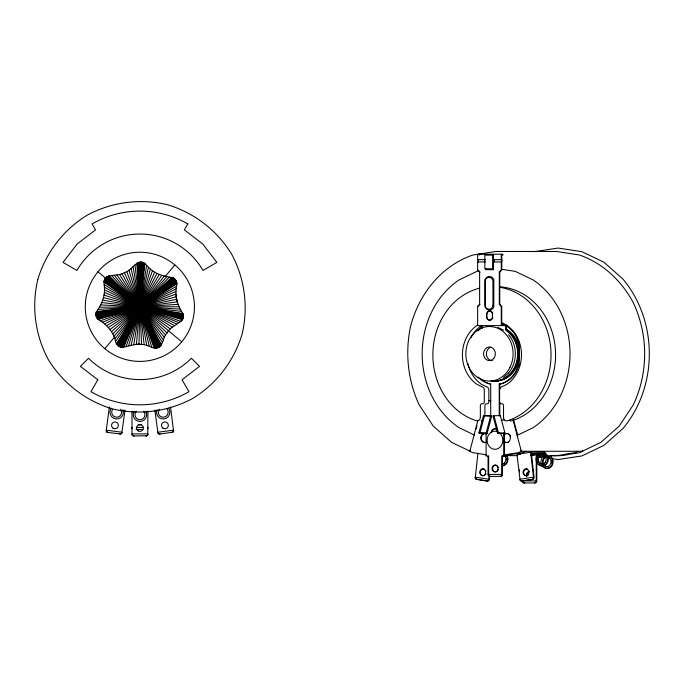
<?xml version="1.0" encoding="UTF-8"?>
<svg xmlns="http://www.w3.org/2000/svg" width="684" height="684" viewBox="0 0 684 684"><rect width="100%" height="100%" fill="white"/><g stroke="black" fill="none" stroke-linecap="round" stroke-linejoin="round"><path stroke-width="1.03" d="M140.177 262.194L139.861 306.808L141.597 344.522C147.487 343.872 152.618 349.943 158.295 347.472C163.886 344.83 162.707 336.973 167.076 332.98C170.325 324.797 189.117 322.232 181.559 311.357C176.361 303.268 174.668 293.068 176.976 283.74C176.72 281.355 175.326 279.132 173.291 277.866C165.348 276.413 156.696 274.84 150.403 269.043C147.094 266.606 145.017 261.502 140.177 262.194C133.799 263.314 130.918 271.078 124.351 272.6C118.99 276.216 111.851 274.036 106.627 277.165C102.369 280.218 104.686 285.57 104.507 289.845C104.472 298.036 100.873 305.714 96.205 312.178C95.538 314.734 96.256 317.581 98.051 319.522C105.798 323.541 111.945 330.492 114.972 338.683C116.622 354.97 132.388 341.932 141.597 344.522A30.532 26.18 2.4 0 0 133.773 344.633L146.641 265.418M138.989 344.368L140.895 262.177M477.919 453.27L475.269 477.962A2.052 1.821 82.3 0 0 476.149 479.21L486.991 481.006A2.052 1.719 84 0 0 488.863 479.245L489.214 476.124M141.614 262.228L139.861 306.808L136.373 344.403M142.323 262.34L139.861 306.808L131.191 345.052M173.556 430.971L170.547 406.954M143.691 262.759L139.861 306.808L128.643 345.659M144.341 263.049L139.861 306.808L144.187 344.873M489.795 476.081L489.428 479.245A2.052 1.838 -83.9 0 1 487.324 481.006L476.953 479.416A2.052 1.727 -83.4 0 1 476.543 479.21M144.965 263.408L139.861 306.808L126.155 346.455M109.346 406.954L106.285 430.176A2.052 2.043 -37.5 0 0 108.055 432.476L120.572 433.964M124.992 410.084L121.812 433.015M147.753 434.682L147.906 411.058M488.068 455.997L488.068 474.422A2.052 1.83 83 0 0 489.958 476.466L501.244 476.312A2.052 1.83 -83 0 0 502.261 475.209L502.424 455.997M148.454 267.299L139.861 306.808L123.727 347.429M500.278 415.539L492.967 415.863L497.567 433.263C502.475 433.254 502.603 433.793 504.929 432.998L500.32 415.573L499.79 415.863L499.79 402.106M504.886 432.938L497.567 433.263M477.791 420.805L470.096 450.226A1.137 0.53 -64.4 0 0 470.293 451.278L469.72 451.278L470.096 450.226M476.192 428.988L477.004 425.927M478.193 377.029A28.506 24.684 -90 0 0 489.966 384.023L490.702 384.109L490.702 415.863L491.651 416.197L487.042 433.588L478.903 432.929L483.511 415.53L490.727 415.692M479.843 433.263L484.452 415.863L491.651 416.197M490.702 415.863L486.102 433.263L486.102 455.997L488.641 455.997L488.641 474.422A2.052 1.727 -83.2 0 0 488.744 475.209M150.403 269.043L139.861 306.808L123.009 347.446M152.472 270.642L139.861 306.808L122.299 347.395M533.409 478.219L532.896 479.056M154.661 272.078L139.861 306.808L121.59 347.284M161.757 275.378L139.861 306.808L117.802 345.352A6.84 5.865 32.4 0 0 120.213 346.873L139.861 306.808L159.312 274.455M120.213 346.873L139.861 306.808L169.41 277.046M119.563 346.574L156.944 273.352M118.939 346.224L139.861 306.808L172.017 277.217M536.051 481.912L535.444 482.665M118.349 345.813L139.861 306.808L172.667 277.516M117.297 344.847L139.861 306.808L173.291 277.866M116.836 344.291L139.861 306.808L173.881 278.277A6.84 5.865 47.4 0 1 175.814 280.38L139.861 306.808L108.294 327.525M116.425 343.701L139.861 306.808L174.437 278.73M508.571 372.942C517.6 362.281 517.6 345.326 508.571 334.664M147.487 428.68A2.052 2.043 45 0 0 147.906 427.432A2.052 2.043 35.9 0 1 147.487 428.68L147.633 428.458M115.793 341.162L139.861 306.808L174.942 279.243M488.556 480.228L487.863 480.869M114.972 338.683L164.263 276.122M104.849 348.686A54.575 54.575 0 0 0 193.623 316.196A54.575 54.575 0 0 0 121.102 255.559A54.575 54.575 0 0 0 104.849 348.686L114.655 336.956M165.058 276.669L174.873 264.939M501.74 325.618A0.906 0.453 -90 0 1 501.278 324.712L501.278 306.517L499.311 304.243L499.311 272.181L501.278 269.906L501.278 261.946A1.282 0.641 -90 0 0 501.629 260.809A1.282 0.641 -90 0 0 501.278 259.672L501.278 255.123A1.026 0.513 -90 0 1 501.74 254.217M491.386 380.86A27.292 23.632 -90 0 0 516.847 362.571A27.292 23.632 -90 0 0 506.288 330.167L506.288 325.618A1.026 0.513 -90 0 0 505.827 324.712L501.74 324.712L501.74 306.517L499.765 304.243L499.765 272.181L501.74 269.906L501.808 262.271A2.197 1.094 -90 0 0 501.808 259.347L501.74 255.123L502.877 255.123L502.877 254.217L478.099 254.217A1.026 0.513 -90 0 0 477.646 255.123L477.646 259.672A1.282 0.641 -90 0 1 477.996 260.809A1.282 0.641 -90 0 1 477.646 261.946L477.646 269.906L479.621 272.181L479.621 304.243L477.646 306.517L477.646 324.712A0.906 0.453 -90 0 0 478.099 325.618L505.827 325.618L505.827 330.167A27.292 23.632 -90 0 1 516.394 362.571A27.292 23.632 -90 0 1 490.924 380.86M480.074 304.243L477.646 306.517M545.174 453.723L537.273 455.134A6.712 5.814 -90 0 0 538.351 464.547A6.712 5.814 -90 0 0 546.499 463.307A6.712 5.814 -90 0 0 545.43 453.894L544.413 453.27L531.459 453.466L534.059 477.167A2.052 1.821 -82.3 0 1 532.417 479.467L521.208 480.955A2.052 1.838 83.9 0 1 520.071 480.006L517.095 455.347A1.137 0.564 81.4 0 1 517.54 454.219L531.135 452.15L544.284 452.141L545.062 452.594A1.103 0.547 81.4 0 1 545.746 453.723L545.994 453.894A6.712 5.814 -90 0 1 547.072 463.307A6.712 5.814 -90 0 1 538.915 464.547M113.98 336.263L139.134 307.68M140.588 305.936L166.819 276.678M112.8 333.929L139.861 306.808L176.164 281.004M503.552 377.44L508.451 373.096M542.874 456.784L542.643 456.989A6.712 5.814 -90 0 0 541.719 465.094M111.458 331.689L139.861 306.808L176.455 281.663M109.953 329.551L175.403 279.79M176.694 282.338L139.861 306.808L106.49 325.635M176.865 283.031L139.861 306.808L104.558 323.874M176.976 283.74L139.861 306.808L102.497 322.267M176.446 286.305L139.861 306.808L100.326 320.813M176.104 288.896L139.861 306.808L98.051 319.522M154.9 410.084L157.824 432.254A2.052 2.043 -43.4 0 0 160.116 434.015L172.599 432.22M582.366 450.226L582.742 451.278L521.336 451.278L513 419.796M521.336 451.278L518.472 452.654L508.494 454.167A71.897 62.27 -90 0 1 503.655 455.125M525.885 451.278L523.012 452.654L513.043 454.167A71.897 62.27 -90 0 1 503.321 455.647L517.121 455.647M578.194 451.278L575.321 452.654L565.343 454.167A71.897 62.27 -90 0 1 550.996 455.724M582.306 451.243L600.808 442.394L619.191 426.098L633.281 404.894C648.449 372.823 648.449 334.784 633.281 302.713C621.636 280.876 603.023 263.186 579.442 254.995L556.434 251.481L496.097 251.464L473.02 254.995C440.795 265.845 418.351 295.001 410.34 327.354C405.031 353.491 407.929 380.672 419.181 404.894L433.271 426.098L451.654 442.394L470.156 451.243M582.742 451.278L579.87 452.654L569.892 454.167A71.897 62.27 -90 0 1 550.757 455.39M175.959 291.504L139.861 306.808L97.59 318.975M131.986 411.058L131.986 433.895A2.052 2.043 -45 0 0 134.03 435.947L146.641 435.785M176.241 296.728L97.179 318.385M534.23 251.695L558.067 248.053L581.913 251.695L603.989 262.254L623.013 279.14C658.076 321.172 658.076 386.434 623.013 428.466L603.989 445.352L581.913 455.912L558.067 459.545L551.885 458.613M96.82 317.761L139.861 306.808L176.002 294.12A30.532 26.18 77.4 0 0 177.284 301.841L96.059 312.879M96.29 316.427L139.861 306.808L178.088 304.337M96.119 315.734L176.669 299.301M171.838 432.476L172.103 432.425A2.052 2.043 37.5 0 0 173.608 430.176L157.824 432.254A2.052 2.043 -52.5 0 0 160.116 434.015M95.999 315.025L139.861 306.808L179.071 306.757M95.974 313.597L139.861 306.808L180.225 309.1M478.98 271.044L476.962 271.351L459.135 279.876A85.363 73.923 90 0 0 459.135 427.731L474.568 435.109M501.124 420.344L504.142 419.882M538.351 453.714L531.536 453.714L539.172 453.415M530.75 454.296L534.657 453.697M531.519 454.749L537.376 453.86M531.391 454.886L539.206 453.697M531.553 455.031L538.385 453.996M519.823 479.245L533.494 477.167L530.767 453.27A1.137 0.564 81.4 0 1 531.203 452.141M536.82 455.647A1.137 0.564 -90 0 0 536.247 456.784L536.247 480.886L522.465 480.886L522.627 481.673A2.052 1.83 83 0 0 523.645 482.776L524.688 482.938M96.205 312.178L139.861 306.808L181.559 311.357M499.217 415.863L499.217 384.109L500.517 384.023A28.506 24.684 -90 0 0 516.54 371.079L519.165 364.82L519.165 342.453L516.54 336.195A28.506 24.684 -90 0 0 512.299 330.244M96.41 311.494L139.861 306.808L183.047 313.503M530.741 455.347L537.496 454.894M145.863 435.947L146.128 435.93A2.052 2.043 45 0 0 147.906 433.895L131.986 433.895A2.052 2.043 -35.9 0 0 134.03 435.947M98 309.416L139.861 306.808L183.227 314.195M99.428 307.227L139.861 306.808L183.338 314.905M477.646 259.672L485.529 259.672M492.719 255.123L492.719 268.769L484.845 268.769L484.845 255.123L493.403 255.123L493.403 259.672L501.278 259.672M477.646 261.946L485.529 261.946M485.871 268.821A1.026 0.513 -90 0 0 485.529 269.676L493.403 269.676L493.403 261.946L501.278 261.946M477.646 269.906L480.074 272.181M501.278 269.906L501.74 269.906M499.311 272.181L499.765 272.181M499.311 304.243L499.765 304.243M501.278 306.517L501.74 306.517M499.217 384.109L499.79 384.109L499.79 389.401M136.236 427.432L143.657 427.432M136.005 429.475L142.905 429.475M478.903 432.929L485.238 432.929L487.042 433.588M517.54 454.219L520.558 454.219M538.83 455.647L550.654 455.647A1.103 0.556 -90 0 1 551.201 456.784L551.432 456.989A6.712 5.814 -90 0 1 551.937 465.821A6.712 5.814 -90 0 1 544.413 467.548M537.906 456.784L545.781 456.784M547.722 456.784L550.868 456.989A6.712 5.814 -90 0 1 550.868 466.488A6.712 5.814 -90 0 1 542.643 466.488M537.752 457.066L544.644 456.784M488.068 474.422L501.851 474.422L501.851 455.997L504.39 455.997L504.39 433.263M522.268 481.006L532.075 479.467A2.052 1.736 82.5 0 0 533.494 477.167M524.354 482.938L534.931 482.938A2.052 1.83 -83 0 0 536.82 480.886L536.82 461.726M100.693 304.936L139.861 306.808L183.389 315.623M119.777 434.015L120.042 434.032A2.052 2.043 52.5 0 0 122.068 432.254L106.285 430.176A2.052 2.043 -28.4 0 0 108.055 432.476M101.788 302.567L139.861 306.808L183.372 316.341A6.866 5.882 -72.6 0 1 182.346 319.744A7.952 7.952 0 0 1 181.038 321.446L139.861 306.808L103.985 295.052M120.564 347.07L139.861 306.808L143.016 262.519A6.866 5.882 2.4 0 0 139.468 262.271L139.861 306.808L146.752 345.411M502.141 269.359L515.232 271.351L533.058 279.876A85.363 73.923 -90 0 1 533.058 427.731L517.557 435.144L517.292 435.982L517.626 435.109L513.573 419.805M488.846 400.61L490.753 400.901M538.488 456.57L545.704 457.673M547.764 457.981L549.825 458.297M475.192 477.167L488.863 479.245M102.703 300.114L139.861 306.808L183.286 317.051M103.438 297.608L183.141 317.752M182.936 318.436L139.861 306.808L104.344 292.461M182.859 318.829L139.861 306.808L104.507 289.845M182.671 319.103L139.861 306.808L104.481 287.237M182.346 319.744L139.861 306.808L104.267 284.629M483.511 415.53L484.452 415.863M178.704 322.626L139.861 306.808L103.857 282.047M176.472 323.977L139.861 306.808L103.994 281.346M497.858 327.439L503.552 330.167M469.72 451.278L472.593 452.654L482.571 454.167A71.897 62.27 -90 0 0 486.427 454.971M159.064 433.878L158.226 433.237M174.334 325.49L139.861 306.808L104.199 280.654A6.857 5.874 -57.6 0 1 105.61 278.174A6.857 5.874 -42.6 0 1 107.807 276.345L167.076 332.98M172.317 327.157L139.861 306.808L104.464 279.987M133.012 435.674L132.26 434.921M170.427 328.97L139.861 306.808L104.789 279.354M105.174 278.747L139.861 306.808L165.631 335.151M489.445 476.192L488.957 475.671A2.052 1.727 -83.2 0 0 490.3 476.466M97.992 271.804L181.73 341.82M106.097 277.644L139.861 306.808L164.348 337.434M107.072 432.066L106.422 431.228M106.627 277.165L139.861 306.808L163.237 339.803M107.191 276.729L139.861 306.808L162.305 342.239M108.44 276.028L139.861 306.808L161.561 344.745M109.107 275.763L139.861 306.808L161.125 345.317M111.723 275.703L139.861 306.808L160.637 345.847M114.331 275.464L139.861 306.808L160.107 346.335A6.866 5.882 -27.6 0 1 156.944 347.951L139.861 306.808L126.694 271.428M116.904 275.019L139.861 306.808L159.543 346.771M119.443 274.395L139.861 306.808L158.936 347.147M121.932 273.591L139.861 306.808L157.628 347.737M124.351 272.6L158.295 347.472M156.234 348.088L139.861 306.808L128.934 270.094M155.524 348.165L139.861 306.808L131.08 268.598M154.806 348.182L139.861 306.808L133.106 266.948M154.088 348.13L139.861 306.808L135.013 265.153M132.055 427.962A2.052 2.043 -58.1 0 0 132.405 428.68A2.052 2.043 -45 0 1 131.986 427.432L132.14 428.218M151.711 347.044L139.861 306.808L136.774 263.22M493.908 415.53L498.508 432.929M149.257 346.138L139.861 306.808L137.407 262.895M519.31 469.746L519.549 471.857M138.074 262.622L139.861 306.808L96.529 317.111A6.849 5.874 77.4 0 1 95.957 314.307L139.861 306.808L138.767 262.417M518.592 348.84L518.592 342.453L515.967 336.195A28.506 24.684 -90 0 0 505.647 325.473M518.592 358.433L518.592 364.82L515.967 371.079A28.506 24.684 -90 0 1 499.953 384.023M503.826 433.263L503.826 455.997M484.905 415.085L484.905 405.595A1.821 1.573 -90 0 1 486.478 403.774L487.264 403.774A1.821 1.573 -90 0 0 488.846 401.961L488.846 389.829A2.95 2.556 -90 0 0 487.264 387.101L481.716 384.451A34.114 29.54 -90 0 1 467.95 363.734M482.194 325.618L482.194 328.354M479.236 254.217L479.236 255.123M470.9 337.853A34.114 29.54 -90 0 1 481.716 325.37M500.166 287.357A68.22 59.08 -90 0 1 550.911 350.747A68.22 59.08 -90 0 1 507.229 420.805A3.411 2.95 -90 0 1 503.527 417.197L503.527 405.595A1.821 1.573 -90 0 0 501.953 403.774L501.158 403.774A1.821 1.573 -90 0 1 499.585 401.961L499.585 389.829A2.95 2.556 -90 0 1 501.158 387.101L506.707 384.451A34.114 29.54 -90 0 0 521.336 351.559A34.114 29.54 -90 0 0 501.423 322.6M479.638 288.186A68.22 59.08 -90 0 0 432.878 353.132A68.22 59.08 -90 0 0 476.645 420.805A3.659 3.172 -90 0 0 480.356 417.197L480.356 405.595A1.821 1.573 -90 0 1 481.929 403.774L482.716 403.774A1.821 1.573 -90 0 0 484.298 401.961L484.298 389.829A2.95 2.556 -90 0 0 482.716 387.101L477.167 384.451A34.114 29.54 -90 0 1 477.167 325.37M499.568 286.784A68.22 59.08 -90 0 1 555.246 347.771A68.22 59.08 -90 0 1 511.777 420.805A3.411 2.95 -90 0 1 509.494 420.438M482.562 420.728A3.659 3.172 -90 0 1 481.194 420.805M521.909 451.278A1.137 0.53 64.4 0 1 520.96 450.226M503.92 434.511A4.549 3.942 -90 0 1 509.229 434.862A4.549 3.942 -90 0 1 509.392 441A4.549 3.942 -90 0 1 504.108 441.727M486.623 441.975A4.549 3.942 -90 0 1 480.715 438.034A4.549 3.942 -90 0 1 486.623 434.092M582.443 450.499A1.137 0.53 64.4 0 1 582.169 451.278M486.239 442.428A4.549 3.942 -90 0 1 481.279 438.034A4.549 3.942 -90 0 1 486.239 433.639M503.783 435.375A4.549 3.942 -90 0 1 509.281 434.34M510.025 435.152A4.549 3.942 -90 0 1 510.572 436.161M508.597 442.18A4.549 3.942 -90 0 1 503.928 440.915M476.363 479.056A2.052 1.727 -83.4 0 1 475.936 478.458M476.363 479.33A2.052 1.838 83.4 0 1 475.209 477.706M504.202 455.287A4.95 4.292 -90 0 1 505.733 460.503A4.95 4.292 -90 0 1 502.15 464.128M504.775 455.287A4.95 4.292 -90 0 1 505.561 456.202M506.416 458.571A4.95 4.292 -90 0 1 506.416 459.862M504.775 463.145A4.95 4.292 -90 0 1 502.723 464.128M506.776 455.134A6.712 5.814 -90 0 1 502.92 465.881M506.203 455.134A6.712 5.814 -90 0 1 502.347 465.881M482.878 475.722A3.411 2.958 -90 0 1 480.416 471.464A3.411 2.958 -90 0 1 484.392 469.19M485.606 470.267A3.411 2.958 -90 0 1 485.991 471.037M485.991 473.653A3.411 2.958 -90 0 1 485.606 474.422M484.392 475.5A3.411 2.958 -90 0 1 483.648 475.722M522.046 481.023A2.052 1.71 -85.1 0 1 520.49 479.766M521.439 481.006A2.052 1.847 85.6 0 1 519.96 479.766M544.096 463.795A4.95 4.292 -90 0 1 538.171 459.221A4.95 4.292 -90 0 1 544.096 454.638M537.846 463.307A6.712 5.814 -90 0 1 537.085 461.786M528.356 475.047A3.411 2.958 -90 0 1 523.628 472.789A3.411 2.958 -90 0 1 527.689 469.19M524.466 482.921A2.052 1.719 -84.2 0 1 523.234 481.912M536.247 480.886A2.052 1.727 83.2 0 1 534.589 482.938M523.876 482.87A2.052 1.838 84.5 0 1 522.542 481.416M547.867 456.955A4.95 4.292 -90 0 1 550.723 463.632A4.95 4.292 -90 0 1 544.609 466.026M543.036 464.214A4.95 4.292 -90 0 1 545.644 456.955M547.32 456.784A4.95 4.292 -90 0 1 549.466 457.442M551.466 460.452A4.95 4.292 -90 0 1 551.466 463.017M548.431 466.522A4.95 4.292 -90 0 1 544.293 465.24M543.609 464.214A4.95 4.292 -90 0 1 546.217 456.955M527.073 475.859A3.411 2.958 -90 0 1 529.159 471.678M526.8 476.68A3.411 2.958 -90 0 1 529.356 471.567M506.972 329.936A27.369 23.701 -90 0 1 517.728 361.862A27.369 23.701 -90 0 1 493.061 380.902M505.715 328.833A27.369 23.701 -90 0 1 518.583 360.724A27.369 23.701 -90 0 1 493.634 380.902M499.482 432.775A9.097 7.875 -90 0 1 501.894 444.549A9.097 7.875 -90 0 1 492.053 448.687A9.097 7.875 -90 0 1 487.35 437.871M487.555 437.119A9.097 7.875 -90 0 1 497.003 431.442M502.347 474.952A2.052 1.838 -84.5 0 1 501.013 476.397M501.851 474.422A2.052 1.719 84.2 0 1 500.423 476.449M496.293 471.806A3.411 2.958 -90 0 1 492.677 467.625A3.411 2.958 -90 0 1 497.619 466.095M498.089 466.804A3.411 2.958 -90 0 1 498.379 467.625M498.379 469.395A3.411 2.958 -90 0 1 498.089 470.216M497.619 470.917A3.411 2.958 -90 0 1 497.003 471.464M490.539 384.023A28.506 24.684 -90 0 1 485.751 382.279M484.845 381.8A28.506 24.684 -90 0 1 480.04 378.303M501.5 323.506A28.506 24.684 -90 0 1 505.305 324.994M506.22 325.473A28.506 24.684 -90 0 1 508.853 327.174M478.766 330.244A28.506 24.684 -90 0 1 481.374 327.816M491.155 432.083A4.549 3.942 -90 0 1 496.935 429.321M491.728 432.083A4.549 3.942 -90 0 1 496.55 428.868M501.902 323.814A28.506 24.684 -90 0 1 504.741 324.994M477.594 330.911A28.506 24.684 -90 0 1 482.494 326.567M478.287 259.672A2.197 1.094 -90 0 1 478.176 262.271M493.403 259.672A1.282 0.641 -90 0 1 493.745 260.809A1.282 0.641 -90 0 1 493.403 261.946M493.403 269.676A1.026 0.513 -90 0 1 493.591 268.983M492.01 312.066A3.411 2.958 -90 0 0 488.786 311.323A3.411 2.958 -90 0 0 486.965 314.478L486.965 316.752A3.411 2.958 -90 0 0 488.786 319.907A3.411 2.958 -90 0 0 492.01 319.163M492.48 312.776A3.411 2.958 -90 0 1 492.771 313.597M492.771 317.632A3.411 2.958 -90 0 1 492.48 318.453M494.045 259.672A2.197 1.094 -90 0 1 494.19 260.416M494.19 261.202A2.197 1.094 -90 0 1 493.925 262.271M492.309 360.622A6.823 5.908 -90 0 1 486.452 354.697A6.823 5.908 -90 0 1 490.779 347.216M173.608 430.715A2.052 2.043 50.6 0 1 172.359 432.339M167.144 409.212A4.95 4.95 0 0 1 166.563 415.881A4.95 4.95 0 0 1 159.868 415.881A4.95 4.95 0 0 1 159.287 409.212M168.538 408.143A6.712 6.712 0 0 1 164.092 418.89A6.712 6.712 0 0 1 157.012 409.656M121.932 432.775A2.052 2.043 65.6 0 1 120.307 434.015M120.606 409.212A4.95 4.95 0 0 1 120.025 415.881A4.95 4.95 0 0 1 113.33 415.881A4.95 4.95 0 0 1 112.749 409.212M122.889 409.656A6.712 6.712 0 0 1 115.801 418.89A6.712 6.712 0 0 1 111.355 408.143M147.838 434.425A2.052 2.043 58.1 0 1 146.393 435.879M143.452 411.246A4.95 4.95 0 0 1 143.452 418.249A4.95 4.95 0 0 1 136.441 418.249A4.95 4.95 0 0 1 136.441 411.246M145.76 411.383A6.712 6.712 0 0 1 139.946 421.464A6.712 6.712 0 0 1 134.132 411.383M141.656 424.473A3.411 3.411 0 0 1 138.245 424.473M139.707 264.417L138.724 306.783L140.998 306.842L141.981 264.469L139.707 264.417M37.8 279.44C31.361 306.603 35.115 335.117 48.367 359.681C63.014 383.442 85.842 400.952 112.578 408.955C139.733 415.393 168.255 411.64 192.82 398.387C216.58 383.741 234.09 360.921 242.093 334.185C248.531 307.022 244.778 278.499 231.525 253.935C216.879 230.183 194.051 212.664 167.315 204.67C140.16 198.223 111.637 201.985 87.073 215.229C63.313 229.884 45.802 252.704 37.8 279.44M485.11 279.636L485.11 306.962A5.575 4.831 -90 0 0 489.462 310.134A5.575 4.831 -90 0 0 493.822 306.962L493.822 279.636A5.575 4.831 -90 0 0 489.462 276.464A5.575 4.831 -90 0 0 485.11 279.636M97.829 379.765L90.946 391.684A98 98 0 0 0 188.946 391.684L182.064 379.765L199.514 366.376L191.4 358.271A72.769 72.769 0 0 1 88.492 358.271L80.379 366.376L97.829 379.765M187.801 223.924L184.364 229.884L202.755 244L216.871 262.399L202.968 270.428A72.769 72.769 0 0 0 76.924 270.428L63.022 262.399L77.138 244L95.529 229.884L92.092 223.924A95.709 95.709 0 0 1 187.801 223.924M492.95 305.577L492.95 281.021A4.66 4.036 -90 0 0 489.009 277.379A4.66 4.036 -90 0 0 485.067 281.021L485.067 305.577A4.66 4.036 -90 0 0 489.009 309.219A4.66 4.036 -90 0 0 492.95 305.577M492.42 316.752L492.42 314.478A3.411 2.958 -90 0 0 489.462 311.066A3.411 2.958 -90 0 0 486.512 314.478L486.512 316.752A3.411 2.958 -90 0 0 489.462 320.163A3.411 2.958 -90 0 0 492.42 316.752M485.041 474.422A3.411 2.958 -90 0 0 483.084 468.959A3.411 2.958 -90 0 0 479.971 473.653A3.411 2.958 -90 0 0 485.041 474.422M545.293 462.23A4.95 4.292 -90 0 0 542.446 454.304A4.95 4.292 -90 0 0 537.923 461.11A4.95 4.292 -90 0 0 545.293 462.23M528.33 474.422A3.411 2.958 -90 0 0 526.372 468.959A3.411 2.958 -90 0 0 523.26 473.653A3.411 2.958 -90 0 0 528.33 474.422M509.931 367.445A27.292 23.632 -90 0 0 489.462 326.516A27.292 23.632 -90 0 0 469.002 367.445A27.292 23.632 -90 0 0 509.931 367.445M493.643 358.63A6.823 5.908 -90 0 0 490.992 347.216A6.823 5.908 -90 0 0 483.759 355.569A6.823 5.908 -90 0 0 493.643 358.63M497.516 470.216A3.411 2.958 -90 0 0 494.959 465.094A3.411 2.958 -90 0 0 492.403 470.216A3.411 2.958 -90 0 0 497.516 470.216M162.86 428.056A3.411 3.411 0 0 0 168.324 425.799A3.411 3.411 0 0 0 163.638 422.199A3.411 3.411 0 0 0 162.86 428.056M112.877 428.056A3.411 3.411 0 0 0 118.332 425.799A3.411 3.411 0 0 0 113.647 422.199A3.411 3.411 0 0 0 112.877 428.056M138.245 430.937A3.411 3.411 0 0 0 143.358 427.987A3.411 3.411 0 0 0 138.245 425.029A3.411 3.411 0 0 0 138.245 430.937"/></g></svg>
